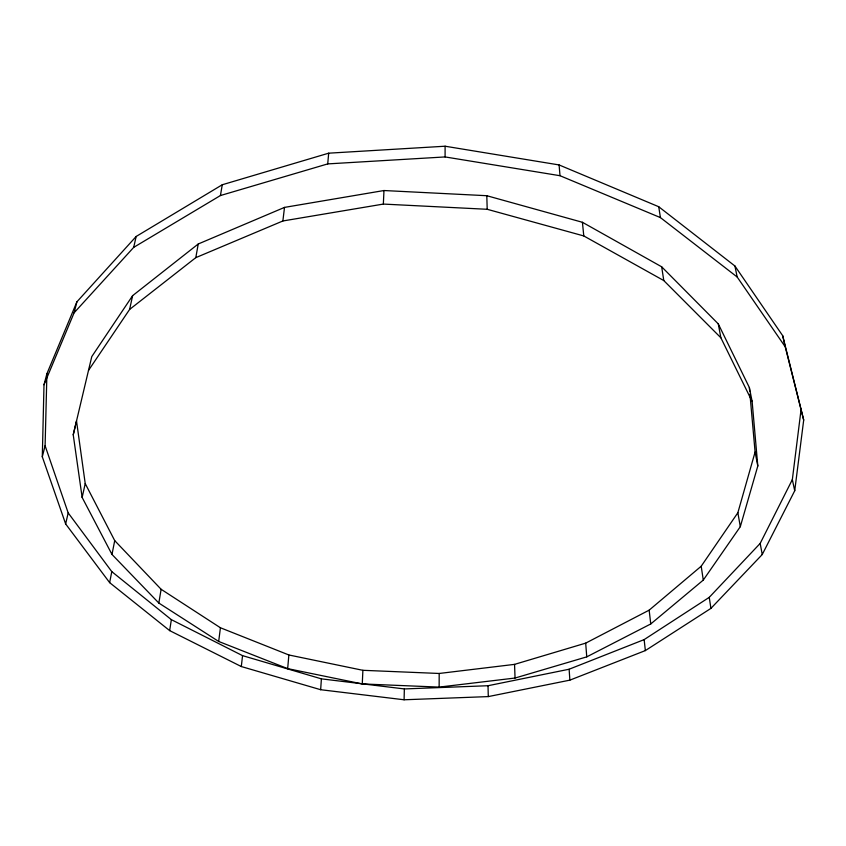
<?xml version="1.0" encoding="UTF-8"?>
<svg xmlns="http://www.w3.org/2000/svg" width="846" height="846" viewBox="0 0 846 846"><rect width="100%" height="100%" fill="white"/><g stroke="black" fill="none" stroke-linecap="round" stroke-linejoin="round"><path stroke-width="1.27" d="M803.7 420.06L785.236 346.828L737.173 277.002L660.43 217.602L560.02 175.714L445.091 156.933L445.102 146.221L328.692 153.179L222.265 184.756L136.153 236.478L76.901 301.832L46.911 373.71L44.003 384.75L42.3 456.798L65.65 523.938L109.642 582.63L169.655 630.608L241.311 666.542L320.655 689.712L404.092 699.779L488.279 696.596L569.866 680.142L645.361 650.585L710.915 608.39L762.246 554.521L794.722 490.765L803.7 420.06L782.709 335.735L734.92 266.004L658.727 206.731L559.09 164.938L445.102 146.221M439.19 673.469L362.892 670.307L288.867 654.973L220.425 627.764L161.11 589.281L114.718 540.626L85.224 483.584L76.51 420.938L73.232 434.802L82.147 497.448L111.989 554.447L158.837 603.05L218.68 641.458L287.672 668.626L362.268 683.938L439.137 687.1L439.19 673.469L514.548 664.374L585.686 643.14L649.157 610.156L701.207 566.217L737.86 512.739L755.097 452.039L749.947 394.12M404.092 699.779L404.346 688.93L321.395 678.852L242.548 655.639L171.357 619.653L111.788 571.621L68.177 512.888L45.102 445.736L46.911 373.71M362.268 683.938L362.892 670.307M88.492 370.432L129.618 309.425L195.796 257.649L282.871 220.975L383.344 204.076L383.978 190.53L486.799 195.712L582.418 222.287L661.678 266.807L718.286 323.902L749.366 387.542L752.126 401.469L757.805 465.998L740.313 526.677L703.28 580.092L650.754 623.957L586.754 656.866L515.055 678.037L439.137 687.1M320.655 689.712L321.395 678.852M287.672 668.626L288.867 654.973M44.003 384.75L74.099 312.809L133.7 247.37L220.436 195.542L327.719 163.902L328.692 153.179M241.311 666.542L242.548 655.639M282.871 220.975L284.51 207.397L383.978 190.53M794.722 490.765L792.342 479.619L801.151 408.914M218.68 641.458L220.425 627.764M169.655 630.608L171.357 619.653M158.837 603.05L161.11 589.281M220.436 195.542L222.265 184.756M195.796 257.649L198.239 243.986L284.51 207.397M109.642 582.63L111.788 571.621M111.989 554.447L114.718 540.626M129.618 309.425L132.621 295.666L198.239 243.986M82.147 497.448L85.224 483.584M133.7 247.37L136.153 236.478M65.65 523.938L68.177 512.888M73.232 434.802L91.77 356.61L132.621 295.666M42.3 456.798L45.102 445.736M74.099 312.809L76.901 301.832M404.346 688.93L488.026 685.725L569.125 669.228L644.144 639.608L709.244 597.35L760.173 543.418L792.342 479.619M327.719 163.902L445.091 156.933M383.344 204.076L487.201 209.29L583.782 235.939L663.782 280.565L720.855 337.766L752.126 401.469M782.709 335.735L785.236 346.828M734.92 266.004L737.173 277.002M755.097 452.039L757.805 465.998M760.173 543.418L762.246 554.521M718.286 323.902L720.855 337.766M737.86 512.739L740.313 526.677M658.727 206.731L660.43 217.602M661.678 266.807L663.782 280.565M709.244 597.35L710.915 608.39M701.207 566.217L703.28 580.092M649.157 610.156L650.754 623.957M644.144 639.608L645.361 650.585M582.418 222.287L583.782 235.939M749.366 387.542L749.715 391.487M559.09 164.938L560.02 175.714M585.686 643.14L586.754 656.866M569.125 669.228L569.866 680.142M514.548 664.374L515.055 678.037M486.799 195.712L487.201 209.29M488.026 685.725L488.279 696.596"/></g></svg>
